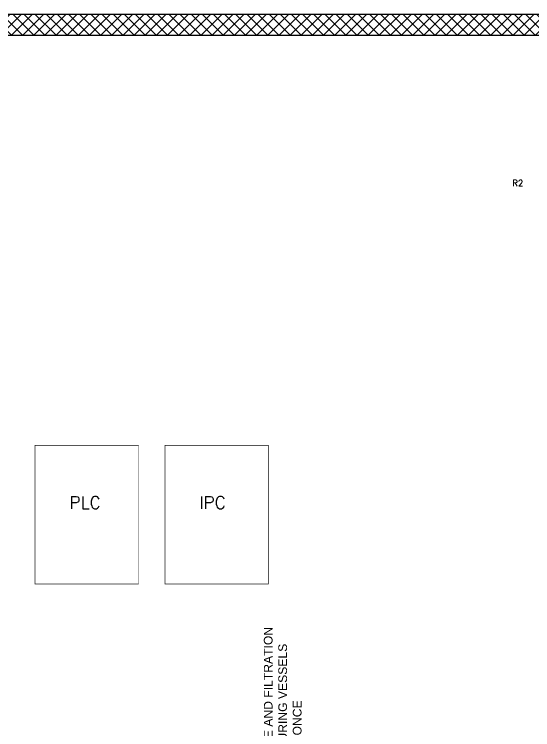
# Model space of a CAD drawing. Header units: millimetres. Extents: x -6754 to 5895, y -4820 to 1016.
# Drawn here: x -2584.1 to -2375.2, y -1287.6 to -999.4 of the extents above; entities that cross this region are included whole.
import ezdxf

# ---------------------------------------------------------------- set-up
doc = ezdxf.new("R2010")
doc.units = ezdxf.units.MM
doc.layers.get('0').update_dxf_attribs({"linetype": 'CONTINUOUS'})
doc.layers.add('SHEET', color=7, linetype='CONTINUOUS')
doc.styles.add('ROMANT', font='romant.shx')
doc.styles.get("Standard").update_dxf_attribs({"font": 'arial.ttf'})

msp = doc.modelspace()

# ---------------------------------------------------------------- hatches: boundary and pattern name
h = msp.add_hatch()
h.set_pattern_fill('ANSI37', color=256)
h.set_pattern_definition([(45, (-3696.5226, -1328.917), (-2.245064, 2.245064), []), (135, (-3696.5226, -1328.917), (-2.245064, -2.245064), [])])
h.paths.add_polyline_path([(-1117.68, -1007.98), (-1117.68, -999.38), (-3957.14, -999.38), (-3957.14, -1007.98)])

# ---------------------------------------------------------------- linework, layer by layer
msp.add_lwpolyline([(-3957.14, -999.38), (-1117.68, -999.38), (-1117.68, -1007.98), (-3957.14, -1007.98)], close=True)
at = {"color": 6, "const_width": 0.25}
for points in [[(-2575.7, -1173.01), (-2534.04, -1173.01), (-2534.04, -1228.91), (-2575.7, -1228.91)], [(-2523.38, -1173.01), (-2481.73, -1173.01), (-2481.73, -1228.91), (-2523.38, -1228.91)]]:
    msp.add_lwpolyline(points, close=True, dxfattribs=at)

# ---------------------------------------------------------------- texts
at = {"insert": (-2383.43, -1066.1), "char_height": 2.5, "attachment_point": 1, "style": 'ROMANT'}
msp.add_mtext_dynamic_manual_height_columns('R2', width=2.6741, gutter_width=12.5, heights=[-2.5], dxfattribs=at)
at = {"color": 1, "insert": (-2483.54, -1343.69), "char_height": 3.5, "width": 101.7544, "attachment_point": 1, "rotation": 90}
msp.add_mtext('SIP OF TRANSFER LINE AND FILTRATION\\PTRAIN OF MANUFACTURING VESSELS\\PWILL BE DONE ALL AT ONCE', dxfattribs=at)
at = {"layer": 'SHEET', "color": 7, "style": 'ROMANT'}
for s, p in [('PLC', (-2561.89, -1198.59)), ('IPC', (-2509.58, -1198.59))]:
    msp.add_text(s, height=5, dxfattribs=at).set_placement(p)

doc.saveas('drawing.dxf')
